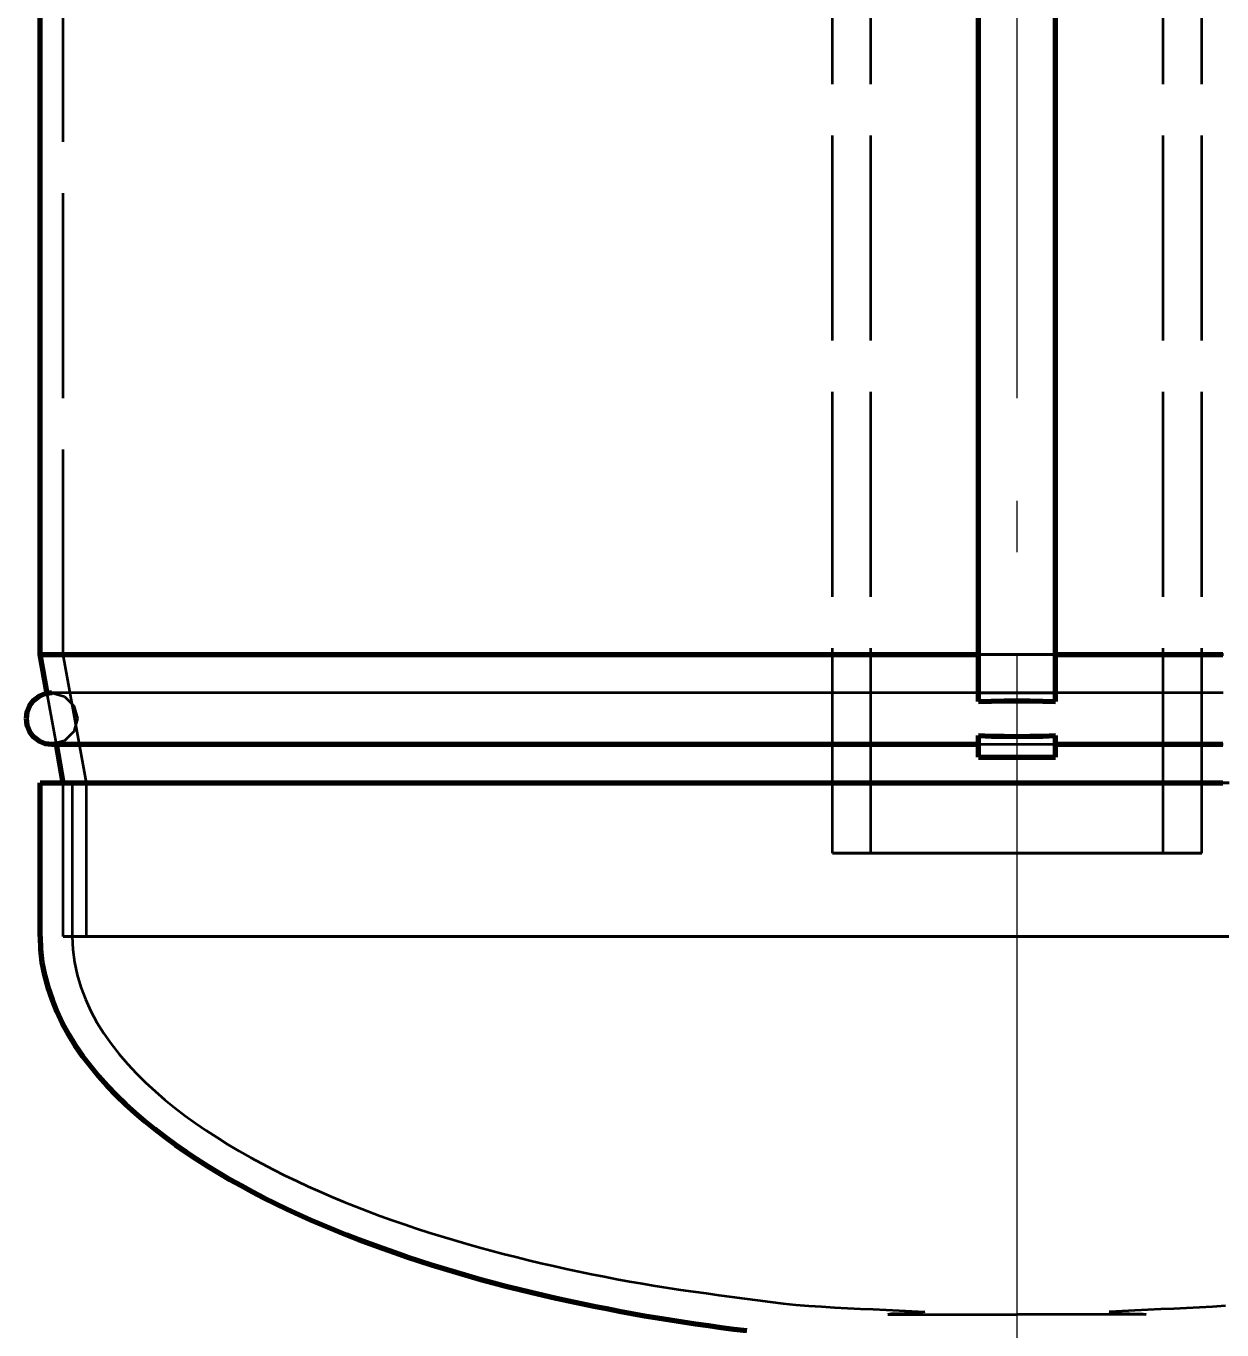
# Model space of a CAD drawing. Header units: millimetres. Extents: x 0 to 2208, y 0 to 420.
# Drawn here: x 70.14 to 93.46, y 99.3 to 124.73 of the extents above; entities that cross this region are included whole.
import ezdxf

# ---------------------------------------------------------------- set-up
doc = ezdxf.new("R2010")
doc.units = ezdxf.units.MM
doc.linetypes.add('IRAM-E-TRAZOS', pattern=[5, 4, -1])
doc.linetypes.add('IRAM-F-TRAZO-PUNTO', pattern=[20, 15, -2, 1, -2])
for name, color, linetype, lineweight in [('01-VISIBLE', 7, 'CONTINUOUS', 70), ('02-OCULTA', 4, 'IRAM-E-TRAZOS', 35), ('03-EJE', 1, 'IRAM-F-TRAZO-PUNTO', 18), ('04-COTA', 3, 'CONTINUOUS', 18)]:
    doc.layers.add(name, color=color, linetype=linetype, lineweight=lineweight)
doc.styles.add('ISO3098', font='isocpeur.ttf')
doc.dimstyles.new('FLAMA-IRAM', dxfattribs={"dimtxt": 3.5, "dimasz": 3.5, "dimexe": 2, "dimexo": 1.5, "dimgap": 1, "dimtad": 1, "dimdec": 1, "dimtxsty": 'ISO3098', "dimblk": 'IRAM_FLECHA', "dimblk1": 'IRAM_FLECHA', "dimblk2": 'IRAM_FLECHA', "dimcen": 2.5, "dimclrd": 256, "dimclre": 256, "dimclrt": 256, "dimazin": 3, "dimtfac": 1, "dimtmove": 0, "dimatfit": 3, "dimlwd": 18, "dimlwe": 18})

# ---------------------------------------------------------------- blocks, each defined once
blk = doc.blocks.new('IRAM_FLECHA')
blk.add_solid([(0, 0), (-1, 0.125), (-1, -0.125)])

msp = doc.modelspace()

# ---------------------------------------------------------------- linework, layer by layer
at = {"layer": '01-VISIBLE'}
for p, q in [((88.715, 111.554), (88.715, 232.668)), ((90.215, 111.554), (90.215, 232.668)), ((70.415, 112.473), (70.415, 150.914)), ((70.551, 111.715), (70.415, 112.473)), ((88.715, 110.473), (88.715, 110.892)), ((90.215, 110.473), (90.215, 110.892)), ((70.865, 109.973), (70.73, 110.723)), ((88.715, 110.473), (90.215, 110.473)), ((70.415, 106.973), (70.415, 109.973))]:
    msp.add_line(p, q, dxfattribs=at)
for points in [[(70.415, 112.473), (70.666, 112.473), (70.916, 112.473), (71.167, 112.473), (71.418, 112.473), (71.668, 112.473), (71.919, 112.473), (72.17, 112.473), (72.42, 112.473), (72.671, 112.473), (72.922, 112.473), (73.173, 112.473), (73.423, 112.473), (73.674, 112.473), (73.925, 112.473), (74.175, 112.473), (74.426, 112.473), (74.677, 112.473), (74.927, 112.473), (75.178, 112.473), (75.429, 112.473), (75.679, 112.473), (75.93, 112.473), (76.181, 112.473), (76.431, 112.473), (76.682, 112.473), (76.933, 112.473), (77.183, 112.473), (77.434, 112.473), (77.685, 112.473), (77.936, 112.473), (78.186, 112.473), (78.437, 112.473), (78.688, 112.473), (78.938, 112.473), (79.189, 112.473), (79.44, 112.473), (79.69, 112.473), (79.941, 112.473), (80.192, 112.473), (80.442, 112.473), (80.693, 112.473), (80.944, 112.473), (81.194, 112.473), (81.445, 112.473), (81.696, 112.473), (81.947, 112.473), (82.197, 112.473), (82.448, 112.473), (82.699, 112.473), (82.949, 112.473), (83.2, 112.473), (83.451, 112.473), (83.701, 112.473), (83.952, 112.473), (84.203, 112.473), (84.453, 112.473), (84.704, 112.473), (84.955, 112.473), (85.205, 112.473), (85.456, 112.473), (85.707, 112.473), (85.957, 112.473), (86.208, 112.473), (86.459, 112.473), (86.71, 112.473), (86.96, 112.473), (87.211, 112.473), (87.462, 112.473), (87.712, 112.473), (87.963, 112.473), (88.214, 112.473), (88.464, 112.473), (88.715, 112.473)], [(90.215, 112.473), (90.466, 112.473), (90.716, 112.473), (90.967, 112.473), (91.218, 112.473), (91.468, 112.473), (91.719, 112.473), (91.97, 112.473), (92.22, 112.473), (92.471, 112.473), (92.722, 112.473), (92.973, 112.473), (93.223, 112.473), (93.474, 112.473)], [(70.64, 111.723), (70.511, 111.706), (70.39, 111.656), (70.286, 111.576), (70.207, 111.473), (70.157, 111.352), (70.14, 111.223)], [(88.715, 111.554), (88.965, 111.563), (89.215, 111.568), (89.465, 111.57), (89.715, 111.568), (89.965, 111.563), (90.215, 111.554)], [(70.14, 111.223), (70.157, 111.094), (70.207, 110.973), (70.286, 110.869), (70.39, 110.79), (70.511, 110.74), (70.64, 110.723)], [(88.715, 110.892), (88.965, 110.883), (89.215, 110.878), (89.465, 110.876), (89.715, 110.878), (89.965, 110.883), (90.215, 110.892)], [(70.64, 110.723), (70.64, 110.723), (70.64, 110.723), (70.64, 110.723), (70.64, 110.723), (70.64, 110.723), (70.64, 110.723)], [(70.64, 110.723), (70.891, 110.723), (71.142, 110.723), (71.393, 110.723), (71.644, 110.723), (71.895, 110.723), (72.146, 110.723), (72.397, 110.723), (72.648, 110.723), (72.899, 110.723), (73.15, 110.723), (73.401, 110.723), (73.652, 110.723), (73.904, 110.723), (74.155, 110.723), (74.406, 110.723), (74.657, 110.723), (74.908, 110.723), (75.159, 110.723), (75.41, 110.723), (75.661, 110.723), (75.912, 110.723), (76.163, 110.723), (76.414, 110.723), (76.665, 110.723), (76.916, 110.723), (77.167, 110.723), (77.418, 110.723), (77.669, 110.723), (77.92, 110.723), (78.171, 110.723), (78.422, 110.723), (78.673, 110.723), (78.924, 110.723), (79.175, 110.723), (79.426, 110.723), (79.678, 110.723), (79.929, 110.723), (80.18, 110.723), (80.431, 110.723), (80.682, 110.723), (80.933, 110.723), (81.184, 110.723), (81.435, 110.723), (81.686, 110.723), (81.937, 110.723), (82.188, 110.723), (82.439, 110.723), (82.69, 110.723), (82.941, 110.723), (83.192, 110.723), (83.443, 110.723), (83.694, 110.723), (83.945, 110.723), (84.196, 110.723), (84.447, 110.723), (84.698, 110.723), (84.949, 110.723), (85.2, 110.723), (85.451, 110.723), (85.703, 110.723), (85.954, 110.723), (86.205, 110.723), (86.456, 110.723), (86.707, 110.723), (86.958, 110.723), (87.209, 110.723), (87.46, 110.723), (87.711, 110.723), (87.962, 110.723), (88.213, 110.723), (88.464, 110.723), (88.715, 110.723)], [(90.215, 110.723), (90.466, 110.723), (90.717, 110.723), (90.968, 110.723), (91.219, 110.723), (91.47, 110.723), (91.721, 110.723), (91.972, 110.723), (92.223, 110.723), (92.474, 110.723), (92.725, 110.723), (92.976, 110.723), (93.228, 110.723), (93.479, 110.723)], [(70.415, 109.973), (70.666, 109.973), (70.916, 109.973), (71.167, 109.973), (71.418, 109.973), (71.668, 109.973), (71.919, 109.973), (72.17, 109.973), (72.42, 109.973), (72.671, 109.973), (72.922, 109.973), (73.172, 109.973), (73.423, 109.973), (73.674, 109.973), (73.924, 109.973), (74.175, 109.973), (74.426, 109.973), (74.676, 109.973), (74.927, 109.973), (75.178, 109.973), (75.428, 109.973), (75.679, 109.973), (75.929, 109.973), (76.18, 109.973), (76.431, 109.973), (76.681, 109.973), (76.932, 109.973), (77.183, 109.973), (77.433, 109.973), (77.684, 109.973), (77.935, 109.973), (78.185, 109.973), (78.436, 109.973), (78.687, 109.973), (78.937, 109.973), (79.188, 109.973), (79.439, 109.973), (79.689, 109.973), (79.94, 109.973), (80.191, 109.973), (80.441, 109.973), (80.692, 109.973), (80.943, 109.973), (81.193, 109.973), (81.444, 109.973), (81.695, 109.973), (81.945, 109.973), (82.196, 109.973), (82.447, 109.973), (82.697, 109.973), (82.948, 109.973), (83.199, 109.973), (83.449, 109.973), (83.7, 109.973), (83.951, 109.973), (84.201, 109.973), (84.452, 109.973), (84.703, 109.973), (84.953, 109.973), (85.204, 109.973), (85.454, 109.973), (85.705, 109.973), (85.956, 109.973), (86.206, 109.973), (86.457, 109.973), (86.708, 109.973), (86.958, 109.973), (87.209, 109.973), (87.46, 109.973), (87.71, 109.973), (87.961, 109.973), (88.212, 109.973), (88.462, 109.973), (88.713, 109.973), (88.964, 109.973), (89.214, 109.973), (89.465, 109.973), (89.716, 109.973), (89.966, 109.973), (90.217, 109.973), (90.468, 109.973), (90.718, 109.973), (90.969, 109.973), (91.22, 109.973), (91.47, 109.973), (91.721, 109.973), (91.972, 109.973), (92.222, 109.973), (92.473, 109.973), (92.724, 109.973), (92.974, 109.973), (93.225, 109.973), (93.476, 109.973)], [(70.415, 106.973), (70.421, 106.721), (70.445, 106.471), (70.497, 106.225), (70.567, 105.983), (70.647, 105.745), (70.738, 105.51), (70.843, 105.282), (70.964, 105.061), (71.097, 104.848), (71.242, 104.642), (71.395, 104.442), (71.555, 104.248), (71.723, 104.061), (71.897, 103.879), (72.078, 103.704), (72.264, 103.535), (72.455, 103.371), (72.65, 103.213), (72.85, 103.06), (73.053, 102.911), (73.26, 102.768), (73.47, 102.629), (73.682, 102.494), (73.897, 102.363), (74.114, 102.236), (74.334, 102.113), (74.555, 101.994), (74.778, 101.878), (75.003, 101.765), (75.23, 101.656), (75.458, 101.55), (75.688, 101.447), (75.919, 101.348), (76.151, 101.251), (76.385, 101.157), (76.619, 101.065), (76.855, 100.977), (77.091, 100.891), (77.328, 100.807), (77.566, 100.726), (77.805, 100.647), (78.045, 100.57), (78.285, 100.496), (78.526, 100.423), (78.768, 100.353), (79.01, 100.285), (79.253, 100.219), (79.496, 100.155), (79.74, 100.094), (79.985, 100.034), (80.229, 99.976), (80.475, 99.92), (80.72, 99.865), (80.967, 99.813), (81.213, 99.762), (81.46, 99.714), (81.707, 99.666), (81.954, 99.621), (82.202, 99.577), (82.45, 99.535), (82.699, 99.495), (82.947, 99.456), (83.196, 99.419), (83.445, 99.383), (83.694, 99.349), (83.944, 99.316), (84.194, 99.285)]]:
    msp.add_lwpolyline(points, dxfattribs=at)
at = {"layer": '02-OCULTA'}
for p, q in [((85.865, 108.598), (85.865, 243.673)), ((86.615, 108.598), (86.615, 243.673)), ((92.315, 108.598), (92.315, 243.673)), ((93.065, 108.598), (93.065, 243.673)), ((70.865, 112.473), (70.865, 233.168)), ((88.715, 111.723), (88.715, 232.668)), ((90.215, 111.723), (90.215, 232.668)), ((71.315, 109.973), (70.865, 112.473)), ((70.73, 110.723), (70.551, 111.715)), ((88.715, 110.473), (88.715, 110.723)), ((90.215, 110.473), (90.215, 110.723)), ((88.715, 110.473), (90.215, 110.473)), ((70.865, 106.973), (70.865, 109.973)), ((71.04, 109.973), (71.04, 106.973)), ((71.315, 106.973), (71.315, 109.973))]:
    msp.add_line(p, q, dxfattribs=at)
for points in [[(93.476, 112.473), (93.225, 112.473), (92.974, 112.473), (92.724, 112.473), (92.473, 112.473), (92.222, 112.473), (91.972, 112.473), (91.721, 112.473), (91.47, 112.473), (91.22, 112.473), (90.969, 112.473), (90.718, 112.473), (90.468, 112.473), (90.217, 112.473), (89.966, 112.473), (89.716, 112.473), (89.465, 112.473), (89.214, 112.473), (88.964, 112.473), (88.713, 112.473), (88.462, 112.473), (88.212, 112.473), (87.961, 112.473), (87.71, 112.473), (87.46, 112.473), (87.209, 112.473), (86.958, 112.473), (86.708, 112.473), (86.457, 112.473), (86.206, 112.473), (85.956, 112.473), (85.705, 112.473), (85.454, 112.473), (85.204, 112.473), (84.953, 112.473), (84.703, 112.473), (84.452, 112.473), (84.201, 112.473), (83.951, 112.473), (83.7, 112.473), (83.449, 112.473), (83.199, 112.473), (82.948, 112.473), (82.697, 112.473), (82.447, 112.473), (82.196, 112.473), (81.945, 112.473), (81.695, 112.473), (81.444, 112.473), (81.193, 112.473), (80.943, 112.473), (80.692, 112.473), (80.441, 112.473), (80.191, 112.473), (79.94, 112.473), (79.689, 112.473), (79.439, 112.473), (79.188, 112.473), (78.937, 112.473), (78.687, 112.473), (78.436, 112.473), (78.185, 112.473), (77.935, 112.473), (77.684, 112.473), (77.433, 112.473), (77.183, 112.473), (76.932, 112.473), (76.681, 112.473), (76.431, 112.473), (76.18, 112.473), (75.929, 112.473), (75.679, 112.473), (75.428, 112.473), (75.178, 112.473), (74.927, 112.473), (74.676, 112.473), (74.426, 112.473), (74.175, 112.473), (73.924, 112.473), (73.674, 112.473), (73.423, 112.473), (73.172, 112.473), (72.922, 112.473), (72.671, 112.473), (72.42, 112.473), (72.17, 112.473), (71.919, 112.473), (71.668, 112.473), (71.418, 112.473), (71.167, 112.473), (70.916, 112.473), (70.666, 112.473), (70.415, 112.473)], [(93.487, 112.473), (93.235, 112.473), (92.984, 112.473), (92.733, 112.473), (92.481, 112.473), (92.23, 112.473), (91.979, 112.473), (91.727, 112.473), (91.476, 112.473), (91.224, 112.473), (90.973, 112.473), (90.722, 112.473), (90.47, 112.473), (90.219, 112.473), (89.968, 112.473), (89.716, 112.473), (89.465, 112.473), (89.214, 112.473), (88.962, 112.473), (88.711, 112.473), (88.46, 112.473), (88.208, 112.473), (87.957, 112.473), (87.706, 112.473), (87.454, 112.473), (87.203, 112.473), (86.951, 112.473), (86.7, 112.473), (86.449, 112.473), (86.197, 112.473), (85.946, 112.473), (85.695, 112.473), (85.443, 112.473), (85.192, 112.473), (84.941, 112.473), (84.689, 112.473), (84.438, 112.473), (84.187, 112.473), (83.935, 112.473), (83.684, 112.473), (83.433, 112.473), (83.181, 112.473), (82.93, 112.473), (82.679, 112.473), (82.427, 112.473), (82.176, 112.473), (81.924, 112.473), (81.673, 112.473), (81.422, 112.473), (81.17, 112.473), (80.919, 112.473), (80.668, 112.473), (80.416, 112.473), (80.165, 112.473), (79.914, 112.473), (79.662, 112.473), (79.411, 112.473), (79.16, 112.473), (78.908, 112.473), (78.657, 112.473), (78.406, 112.473), (78.154, 112.473), (77.903, 112.473), (77.651, 112.473), (77.4, 112.473), (77.149, 112.473), (76.897, 112.473), (76.646, 112.473), (76.395, 112.473), (76.143, 112.473), (75.892, 112.473), (75.641, 112.473), (75.389, 112.473), (75.138, 112.473), (74.887, 112.473), (74.635, 112.473), (74.384, 112.473), (74.133, 112.473), (73.881, 112.473), (73.63, 112.473), (73.379, 112.473), (73.127, 112.473), (72.876, 112.473), (72.624, 112.473), (72.373, 112.473), (72.122, 112.473), (71.87, 112.473), (71.619, 112.473), (71.368, 112.473), (71.116, 112.473), (70.865, 112.473)], [(70.865, 112.473), (71.116, 112.473), (71.368, 112.473), (71.619, 112.473), (71.87, 112.473), (72.122, 112.473), (72.373, 112.473), (72.624, 112.473), (72.876, 112.473), (73.127, 112.473), (73.379, 112.473), (73.63, 112.473), (73.881, 112.473), (74.133, 112.473), (74.384, 112.473), (74.635, 112.473), (74.887, 112.473), (75.138, 112.473), (75.389, 112.473), (75.641, 112.473), (75.892, 112.473), (76.143, 112.473), (76.395, 112.473), (76.646, 112.473), (76.897, 112.473), (77.149, 112.473), (77.4, 112.473), (77.651, 112.473), (77.903, 112.473), (78.154, 112.473), (78.406, 112.473), (78.657, 112.473), (78.908, 112.473), (79.16, 112.473), (79.411, 112.473), (79.662, 112.473), (79.914, 112.473), (80.165, 112.473), (80.416, 112.473), (80.668, 112.473), (80.919, 112.473), (81.17, 112.473), (81.422, 112.473), (81.673, 112.473), (81.924, 112.473), (82.176, 112.473), (82.427, 112.473), (82.679, 112.473), (82.93, 112.473), (83.181, 112.473), (83.433, 112.473), (83.684, 112.473), (83.935, 112.473), (84.187, 112.473), (84.438, 112.473), (84.689, 112.473), (84.941, 112.473), (85.192, 112.473), (85.443, 112.473), (85.695, 112.473), (85.946, 112.473), (86.197, 112.473), (86.449, 112.473), (86.7, 112.473), (86.951, 112.473), (87.203, 112.473), (87.454, 112.473), (87.706, 112.473), (87.957, 112.473), (88.208, 112.473), (88.46, 112.473), (88.711, 112.473), (88.962, 112.473), (89.214, 112.473), (89.465, 112.473), (89.716, 112.473), (89.968, 112.473), (90.219, 112.473), (90.47, 112.473), (90.722, 112.473), (90.973, 112.473), (91.224, 112.473), (91.476, 112.473), (91.727, 112.473), (91.979, 112.473), (92.23, 112.473), (92.481, 112.473), (92.733, 112.473), (92.984, 112.473), (93.235, 112.473), (93.487, 112.473)], [(88.715, 112.473), (88.965, 112.473), (89.215, 112.473), (89.465, 112.473), (89.715, 112.473), (89.965, 112.473), (90.215, 112.473)], [(93.481, 111.723), (93.23, 111.723), (92.979, 111.723), (92.728, 111.723), (92.477, 111.723), (92.226, 111.723), (91.975, 111.723), (91.724, 111.723), (91.473, 111.723), (91.222, 111.723), (90.971, 111.723), (90.72, 111.723), (90.469, 111.723), (90.218, 111.723), (89.967, 111.723), (89.716, 111.723), (89.465, 111.723), (89.214, 111.723), (88.963, 111.723), (88.712, 111.723), (88.461, 111.723), (88.21, 111.723), (87.959, 111.723), (87.708, 111.723), (87.457, 111.723), (87.206, 111.723), (86.955, 111.723), (86.704, 111.723), (86.453, 111.723), (86.202, 111.723), (85.951, 111.723), (85.7, 111.723), (85.449, 111.723), (85.198, 111.723), (84.947, 111.723), (84.696, 111.723), (84.445, 111.723), (84.194, 111.723), (83.943, 111.723), (83.692, 111.723), (83.441, 111.723), (83.19, 111.723), (82.939, 111.723), (82.688, 111.723), (82.437, 111.723), (82.186, 111.723), (81.935, 111.723), (81.684, 111.723), (81.433, 111.723), (81.182, 111.723), (80.931, 111.723), (80.68, 111.723), (80.429, 111.723), (80.178, 111.723), (79.927, 111.723), (79.676, 111.723), (79.425, 111.723), (79.174, 111.723), (78.923, 111.723), (78.672, 111.723), (78.421, 111.723), (78.17, 111.723), (77.919, 111.723), (77.668, 111.723), (77.417, 111.723), (77.166, 111.723), (76.915, 111.723), (76.664, 111.723), (76.413, 111.723), (76.162, 111.723), (75.911, 111.723), (75.66, 111.723), (75.409, 111.723), (75.158, 111.723), (74.907, 111.723), (74.656, 111.723), (74.405, 111.723), (74.154, 111.723), (73.903, 111.723), (73.652, 111.723), (73.401, 111.723), (73.15, 111.723), (72.899, 111.723), (72.648, 111.723), (72.397, 111.723), (72.146, 111.723), (71.895, 111.723), (71.644, 111.723), (71.393, 111.723), (71.142, 111.723), (70.891, 111.723), (70.64, 111.723)], [(93.481, 111.723), (93.23, 111.723), (92.979, 111.723), (92.728, 111.723), (92.477, 111.723), (92.226, 111.723), (91.975, 111.723), (91.724, 111.723), (91.473, 111.723), (91.222, 111.723), (90.971, 111.723), (90.72, 111.723), (90.469, 111.723), (90.218, 111.723), (89.967, 111.723), (89.716, 111.723), (89.465, 111.723), (89.214, 111.723), (88.963, 111.723), (88.712, 111.723), (88.461, 111.723), (88.21, 111.723), (87.959, 111.723), (87.708, 111.723), (87.457, 111.723), (87.206, 111.723), (86.955, 111.723), (86.704, 111.723), (86.453, 111.723), (86.202, 111.723), (85.951, 111.723), (85.7, 111.723), (85.449, 111.723), (85.198, 111.723), (84.947, 111.723), (84.696, 111.723), (84.445, 111.723), (84.194, 111.723), (83.943, 111.723), (83.692, 111.723), (83.441, 111.723), (83.19, 111.723), (82.939, 111.723), (82.688, 111.723), (82.437, 111.723), (82.186, 111.723), (81.935, 111.723), (81.684, 111.723), (81.433, 111.723), (81.182, 111.723), (80.931, 111.723), (80.68, 111.723), (80.429, 111.723), (80.178, 111.723), (79.927, 111.723), (79.676, 111.723), (79.425, 111.723), (79.174, 111.723), (78.923, 111.723), (78.672, 111.723), (78.421, 111.723), (78.17, 111.723), (77.919, 111.723), (77.668, 111.723), (77.417, 111.723), (77.166, 111.723), (76.915, 111.723), (76.664, 111.723), (76.413, 111.723), (76.162, 111.723), (75.911, 111.723), (75.66, 111.723), (75.409, 111.723), (75.158, 111.723), (74.907, 111.723), (74.656, 111.723), (74.405, 111.723), (74.154, 111.723), (73.903, 111.723), (73.652, 111.723), (73.401, 111.723), (73.15, 111.723), (72.899, 111.723), (72.648, 111.723), (72.397, 111.723), (72.146, 111.723), (71.895, 111.723), (71.644, 111.723), (71.393, 111.723), (71.142, 111.723), (70.891, 111.723), (70.64, 111.723)], [(70.64, 111.723), (70.89, 111.656), (71.073, 111.473), (71.14, 111.223), (71.073, 110.973), (70.89, 110.79), (70.64, 110.723)], [(88.715, 111.723), (88.965, 111.723), (89.215, 111.723), (89.465, 111.723), (89.715, 111.723), (89.965, 111.723), (90.215, 111.723)], [(88.715, 111.554), (88.715, 111.582), (88.715, 111.61), (88.715, 111.638), (88.715, 111.666), (88.715, 111.695), (88.715, 111.723)], [(90.215, 111.554), (90.215, 111.582), (90.215, 111.61), (90.215, 111.638), (90.215, 111.666), (90.215, 111.695), (90.215, 111.723)], [(88.715, 110.723), (88.715, 110.751), (88.715, 110.779), (88.715, 110.807), (88.715, 110.836), (88.715, 110.864), (88.715, 110.892)], [(90.215, 110.723), (90.215, 110.751), (90.215, 110.779), (90.215, 110.807), (90.215, 110.836), (90.215, 110.864), (90.215, 110.892)], [(70.64, 110.723), (70.891, 110.723), (71.142, 110.723), (71.393, 110.723), (71.644, 110.723), (71.895, 110.723), (72.146, 110.723), (72.397, 110.723), (72.648, 110.723), (72.899, 110.723), (73.15, 110.723), (73.401, 110.723), (73.652, 110.723), (73.903, 110.723), (74.154, 110.723), (74.405, 110.723), (74.656, 110.723), (74.907, 110.723), (75.158, 110.723), (75.409, 110.723), (75.66, 110.723), (75.911, 110.723), (76.162, 110.723), (76.413, 110.723), (76.664, 110.723), (76.915, 110.723), (77.166, 110.723), (77.417, 110.723), (77.668, 110.723), (77.919, 110.723), (78.17, 110.723), (78.421, 110.723), (78.672, 110.723), (78.923, 110.723), (79.174, 110.723), (79.425, 110.723), (79.676, 110.723), (79.927, 110.723), (80.178, 110.723), (80.429, 110.723), (80.68, 110.723), (80.931, 110.723), (81.182, 110.723), (81.433, 110.723), (81.684, 110.723), (81.935, 110.723), (82.186, 110.723), (82.437, 110.723), (82.688, 110.723), (82.939, 110.723), (83.19, 110.723), (83.441, 110.723), (83.692, 110.723), (83.943, 110.723), (84.194, 110.723), (84.445, 110.723), (84.696, 110.723), (84.947, 110.723), (85.198, 110.723), (85.449, 110.723), (85.7, 110.723), (85.951, 110.723), (86.202, 110.723), (86.453, 110.723), (86.704, 110.723), (86.955, 110.723), (87.206, 110.723), (87.457, 110.723), (87.708, 110.723), (87.959, 110.723), (88.21, 110.723), (88.461, 110.723), (88.712, 110.723), (88.963, 110.723), (89.214, 110.723), (89.465, 110.723), (89.716, 110.723), (89.967, 110.723), (90.218, 110.723), (90.469, 110.723), (90.72, 110.723), (90.971, 110.723), (91.222, 110.723), (91.473, 110.723), (91.724, 110.723), (91.975, 110.723), (92.226, 110.723), (92.477, 110.723), (92.728, 110.723), (92.979, 110.723), (93.23, 110.723), (93.481, 110.723)], [(88.715, 110.723), (88.965, 110.723), (89.215, 110.723), (89.465, 110.723), (89.715, 110.723), (89.965, 110.723), (90.215, 110.723)], [(88.715, 110.723), (88.965, 110.723), (89.215, 110.723), (89.465, 110.723), (89.715, 110.723), (89.965, 110.723), (90.215, 110.723)], [(93.476, 109.973), (93.225, 109.973), (92.974, 109.973), (92.724, 109.973), (92.473, 109.973), (92.222, 109.973), (91.972, 109.973), (91.721, 109.973), (91.47, 109.973), (91.22, 109.973), (90.969, 109.973), (90.718, 109.973), (90.468, 109.973), (90.217, 109.973), (89.966, 109.973), (89.716, 109.973), (89.465, 109.973), (89.214, 109.973), (88.964, 109.973), (88.713, 109.973), (88.462, 109.973), (88.212, 109.973), (87.961, 109.973), (87.71, 109.973), (87.46, 109.973), (87.209, 109.973), (86.958, 109.973), (86.708, 109.973), (86.457, 109.973), (86.206, 109.973), (85.956, 109.973), (85.705, 109.973), (85.454, 109.973), (85.204, 109.973), (84.953, 109.973), (84.703, 109.973), (84.452, 109.973), (84.201, 109.973), (83.951, 109.973), (83.7, 109.973), (83.449, 109.973), (83.199, 109.973), (82.948, 109.973), (82.697, 109.973), (82.447, 109.973), (82.196, 109.973), (81.945, 109.973), (81.695, 109.973), (81.444, 109.973), (81.193, 109.973), (80.943, 109.973), (80.692, 109.973), (80.441, 109.973), (80.191, 109.973), (79.94, 109.973), (79.689, 109.973), (79.439, 109.973), (79.188, 109.973), (78.937, 109.973), (78.687, 109.973), (78.436, 109.973), (78.185, 109.973), (77.935, 109.973), (77.684, 109.973), (77.433, 109.973), (77.183, 109.973), (76.932, 109.973), (76.681, 109.973), (76.431, 109.973), (76.18, 109.973), (75.929, 109.973), (75.679, 109.973), (75.428, 109.973), (75.178, 109.973), (74.927, 109.973), (74.676, 109.973), (74.426, 109.973), (74.175, 109.973), (73.924, 109.973), (73.674, 109.973), (73.423, 109.973), (73.172, 109.973), (72.922, 109.973), (72.671, 109.973), (72.42, 109.973), (72.17, 109.973), (71.919, 109.973), (71.668, 109.973), (71.418, 109.973), (71.167, 109.973), (70.916, 109.973), (70.666, 109.973), (70.415, 109.973)], [(93.487, 109.973), (93.235, 109.973), (92.984, 109.973), (92.733, 109.973), (92.481, 109.973), (92.23, 109.973), (91.979, 109.973), (91.727, 109.973), (91.476, 109.973), (91.224, 109.973), (90.973, 109.973), (90.722, 109.973), (90.47, 109.973), (90.219, 109.973), (89.968, 109.973), (89.716, 109.973), (89.465, 109.973), (89.214, 109.973), (88.962, 109.973), (88.711, 109.973), (88.46, 109.973), (88.208, 109.973), (87.957, 109.973), (87.706, 109.973), (87.454, 109.973), (87.203, 109.973), (86.951, 109.973), (86.7, 109.973), (86.449, 109.973), (86.197, 109.973), (85.946, 109.973), (85.695, 109.973), (85.443, 109.973), (85.192, 109.973), (84.941, 109.973), (84.689, 109.973), (84.438, 109.973), (84.187, 109.973), (83.935, 109.973), (83.684, 109.973), (83.433, 109.973), (83.181, 109.973), (82.93, 109.973), (82.679, 109.973), (82.427, 109.973), (82.176, 109.973), (81.924, 109.973), (81.673, 109.973), (81.422, 109.973), (81.17, 109.973), (80.919, 109.973), (80.668, 109.973), (80.416, 109.973), (80.165, 109.973), (79.914, 109.973), (79.662, 109.973), (79.411, 109.973), (79.16, 109.973), (78.908, 109.973), (78.657, 109.973), (78.406, 109.973), (78.154, 109.973), (77.903, 109.973), (77.651, 109.973), (77.4, 109.973), (77.149, 109.973), (76.897, 109.973), (76.646, 109.973), (76.395, 109.973), (76.143, 109.973), (75.892, 109.973), (75.641, 109.973), (75.389, 109.973), (75.138, 109.973), (74.887, 109.973), (74.635, 109.973), (74.384, 109.973), (74.133, 109.973), (73.881, 109.973), (73.63, 109.973), (73.379, 109.973), (73.127, 109.973), (72.876, 109.973), (72.624, 109.973), (72.373, 109.973), (72.122, 109.973), (71.87, 109.973), (71.619, 109.973), (71.368, 109.973), (71.116, 109.973), (70.865, 109.973)], [(70.865, 109.973), (71.116, 109.973), (71.368, 109.973), (71.619, 109.973), (71.87, 109.973), (72.122, 109.973), (72.373, 109.973), (72.624, 109.973), (72.876, 109.973), (73.127, 109.973), (73.379, 109.973), (73.63, 109.973), (73.881, 109.973), (74.133, 109.973), (74.384, 109.973), (74.635, 109.973), (74.887, 109.973), (75.138, 109.973), (75.389, 109.973), (75.641, 109.973), (75.892, 109.973), (76.143, 109.973), (76.395, 109.973), (76.646, 109.973), (76.897, 109.973), (77.149, 109.973), (77.4, 109.973), (77.651, 109.973), (77.903, 109.973), (78.154, 109.973), (78.406, 109.973), (78.657, 109.973), (78.908, 109.973), (79.16, 109.973), (79.411, 109.973), (79.662, 109.973), (79.914, 109.973), (80.165, 109.973), (80.416, 109.973), (80.668, 109.973), (80.919, 109.973), (81.17, 109.973), (81.422, 109.973), (81.673, 109.973), (81.924, 109.973), (82.176, 109.973), (82.427, 109.973), (82.679, 109.973), (82.93, 109.973), (83.181, 109.973), (83.433, 109.973), (83.684, 109.973), (83.935, 109.973), (84.187, 109.973), (84.438, 109.973), (84.689, 109.973), (84.941, 109.973), (85.192, 109.973), (85.443, 109.973), (85.695, 109.973), (85.946, 109.973), (86.197, 109.973), (86.449, 109.973), (86.7, 109.973), (86.951, 109.973), (87.203, 109.973), (87.454, 109.973), (87.706, 109.973), (87.957, 109.973), (88.208, 109.973), (88.46, 109.973), (88.711, 109.973), (88.962, 109.973), (89.214, 109.973), (89.465, 109.973), (89.716, 109.973), (89.968, 109.973), (90.219, 109.973), (90.47, 109.973), (90.722, 109.973), (90.973, 109.973), (91.224, 109.973), (91.476, 109.973), (91.727, 109.973), (91.979, 109.973), (92.23, 109.973), (92.481, 109.973), (92.733, 109.973), (92.984, 109.973), (93.235, 109.973), (93.487, 109.973)], [(93.601, 109.973), (93.351, 109.973), (93.1, 109.973), (92.849, 109.973), (92.599, 109.973), (92.348, 109.973), (92.097, 109.973), (91.846, 109.973), (91.596, 109.973), (91.345, 109.973), (91.094, 109.973), (90.844, 109.973), (90.593, 109.973), (90.342, 109.973), (90.092, 109.973), (89.841, 109.973), (89.59, 109.973), (89.34, 109.973), (89.089, 109.973), (88.838, 109.973), (88.588, 109.973), (88.337, 109.973), (88.086, 109.973), (87.836, 109.973), (87.585, 109.973), (87.334, 109.973), (87.084, 109.973), (86.833, 109.973), (86.582, 109.973), (86.331, 109.973), (86.081, 109.973), (85.83, 109.973), (85.579, 109.973), (85.329, 109.973), (85.078, 109.973), (84.827, 109.973), (84.577, 109.973), (84.326, 109.973), (84.075, 109.973), (83.825, 109.973), (83.574, 109.973), (83.323, 109.973), (83.073, 109.973), (82.822, 109.973), (82.571, 109.973), (82.321, 109.973), (82.07, 109.973), (81.819, 109.973), (81.569, 109.973), (81.318, 109.973), (81.067, 109.973), (80.817, 109.973), (80.566, 109.973), (80.315, 109.973), (80.064, 109.973), (79.814, 109.973), (79.563, 109.973), (79.312, 109.973), (79.062, 109.973), (78.811, 109.973), (78.56, 109.973), (78.31, 109.973), (78.059, 109.973), (77.808, 109.973), (77.558, 109.973), (77.307, 109.973), (77.056, 109.973), (76.806, 109.973), (76.555, 109.973), (76.304, 109.973), (76.054, 109.973), (75.803, 109.973), (75.552, 109.973), (75.302, 109.973), (75.051, 109.973), (74.8, 109.973), (74.55, 109.973), (74.299, 109.973), (74.048, 109.973), (73.797, 109.973), (73.547, 109.973), (73.296, 109.973), (73.045, 109.973), (72.795, 109.973), (72.544, 109.973), (72.293, 109.973), (72.043, 109.973), (71.792, 109.973), (71.541, 109.973), (71.291, 109.973), (71.04, 109.973)], [(71.04, 109.973), (71.291, 109.973), (71.541, 109.973), (71.792, 109.973), (72.043, 109.973), (72.293, 109.973), (72.544, 109.973), (72.795, 109.973), (73.045, 109.973), (73.296, 109.973), (73.547, 109.973), (73.797, 109.973), (74.048, 109.973), (74.299, 109.973), (74.55, 109.973), (74.8, 109.973), (75.051, 109.973), (75.302, 109.973), (75.552, 109.973), (75.803, 109.973), (76.054, 109.973), (76.304, 109.973), (76.555, 109.973), (76.806, 109.973), (77.056, 109.973), (77.307, 109.973), (77.558, 109.973), (77.808, 109.973), (78.059, 109.973), (78.31, 109.973), (78.56, 109.973), (78.811, 109.973), (79.062, 109.973), (79.312, 109.973), (79.563, 109.973), (79.814, 109.973), (80.064, 109.973), (80.315, 109.973), (80.566, 109.973), (80.817, 109.973), (81.067, 109.973), (81.318, 109.973), (81.569, 109.973), (81.819, 109.973), (82.07, 109.973), (82.321, 109.973), (82.571, 109.973), (82.822, 109.973), (83.073, 109.973), (83.323, 109.973), (83.574, 109.973), (83.825, 109.973), (84.075, 109.973), (84.326, 109.973), (84.577, 109.973), (84.827, 109.973), (85.078, 109.973), (85.329, 109.973), (85.579, 109.973), (85.83, 109.973), (86.081, 109.973), (86.331, 109.973), (86.582, 109.973), (86.833, 109.973), (87.084, 109.973), (87.334, 109.973), (87.585, 109.973), (87.836, 109.973), (88.086, 109.973), (88.337, 109.973), (88.588, 109.973), (88.838, 109.973), (89.089, 109.973), (89.34, 109.973), (89.59, 109.973), (89.841, 109.973), (90.092, 109.973), (90.342, 109.973), (90.593, 109.973), (90.844, 109.973), (91.094, 109.973), (91.345, 109.973), (91.596, 109.973), (91.846, 109.973), (92.097, 109.973), (92.348, 109.973), (92.599, 109.973), (92.849, 109.973), (93.1, 109.973), (93.351, 109.973), (93.601, 109.973)], [(93.596, 109.973), (93.345, 109.973), (93.095, 109.973), (92.845, 109.973), (92.594, 109.973), (92.344, 109.973), (92.094, 109.973), (91.843, 109.973), (91.593, 109.973), (91.343, 109.973), (91.092, 109.973), (90.842, 109.973), (90.592, 109.973), (90.341, 109.973), (90.091, 109.973), (89.841, 109.973), (89.59, 109.973), (89.34, 109.973), (89.089, 109.973), (88.839, 109.973), (88.589, 109.973), (88.338, 109.973), (88.088, 109.973), (87.838, 109.973), (87.587, 109.973), (87.337, 109.973), (87.087, 109.973), (86.836, 109.973), (86.586, 109.973), (86.336, 109.973), (86.085, 109.973), (85.835, 109.973), (85.585, 109.973), (85.334, 109.973), (85.084, 109.973), (84.834, 109.973), (84.583, 109.973), (84.333, 109.973), (84.083, 109.973), (83.832, 109.973), (83.582, 109.973), (83.332, 109.973), (83.081, 109.973), (82.831, 109.973), (82.581, 109.973), (82.33, 109.973), (82.08, 109.973), (81.829, 109.973), (81.579, 109.973), (81.329, 109.973), (81.078, 109.973), (80.828, 109.973), (80.578, 109.973), (80.327, 109.973), (80.077, 109.973), (79.827, 109.973), (79.576, 109.973), (79.326, 109.973), (79.076, 109.973), (78.825, 109.973), (78.575, 109.973), (78.325, 109.973), (78.074, 109.973), (77.824, 109.973), (77.574, 109.973), (77.323, 109.973), (77.073, 109.973), (76.823, 109.973), (76.572, 109.973), (76.322, 109.973), (76.072, 109.973), (75.821, 109.973), (75.571, 109.973), (75.321, 109.973), (75.07, 109.973), (74.82, 109.973), (74.569, 109.973), (74.319, 109.973), (74.069, 109.973), (73.818, 109.973), (73.568, 109.973), (73.318, 109.973), (73.067, 109.973), (72.817, 109.973), (72.567, 109.973), (72.316, 109.973), (72.066, 109.973), (71.816, 109.973), (71.565, 109.973), (71.315, 109.973)], [(71.315, 109.973), (71.565, 109.973), (71.816, 109.973), (72.066, 109.973), (72.316, 109.973), (72.567, 109.973), (72.817, 109.973), (73.067, 109.973), (73.318, 109.973), (73.568, 109.973), (73.818, 109.973), (74.069, 109.973), (74.319, 109.973), (74.569, 109.973), (74.82, 109.973), (75.07, 109.973), (75.321, 109.973), (75.571, 109.973), (75.821, 109.973), (76.072, 109.973), (76.322, 109.973), (76.572, 109.973), (76.823, 109.973), (77.073, 109.973), (77.323, 109.973), (77.574, 109.973), (77.824, 109.973), (78.074, 109.973), (78.325, 109.973), (78.575, 109.973), (78.825, 109.973), (79.076, 109.973), (79.326, 109.973), (79.576, 109.973), (79.827, 109.973), (80.077, 109.973), (80.327, 109.973), (80.578, 109.973), (80.828, 109.973), (81.078, 109.973), (81.329, 109.973), (81.579, 109.973), (81.829, 109.973), (82.08, 109.973), (82.33, 109.973), (82.581, 109.973), (82.831, 109.973), (83.081, 109.973), (83.332, 109.973), (83.582, 109.973), (83.832, 109.973), (84.083, 109.973), (84.333, 109.973), (84.583, 109.973), (84.834, 109.973), (85.084, 109.973), (85.334, 109.973), (85.585, 109.973), (85.835, 109.973), (86.085, 109.973), (86.336, 109.973), (86.586, 109.973), (86.836, 109.973), (87.087, 109.973), (87.337, 109.973), (87.587, 109.973), (87.838, 109.973), (88.088, 109.973), (88.338, 109.973), (88.589, 109.973), (88.839, 109.973), (89.089, 109.973), (89.34, 109.973), (89.59, 109.973), (89.841, 109.973), (90.091, 109.973), (90.341, 109.973), (90.592, 109.973), (90.842, 109.973), (91.092, 109.973), (91.343, 109.973), (91.593, 109.973), (91.843, 109.973), (92.094, 109.973), (92.344, 109.973), (92.594, 109.973), (92.845, 109.973), (93.095, 109.973), (93.345, 109.973), (93.596, 109.973)], [(93.065, 108.598), (92.808, 108.598), (92.551, 108.598), (92.294, 108.598), (92.036, 108.598), (91.779, 108.598), (91.522, 108.598), (91.265, 108.598), (91.008, 108.598), (90.751, 108.598), (90.494, 108.598), (90.236, 108.598), (89.979, 108.598), (89.722, 108.598), (89.465, 108.598), (89.208, 108.598), (88.951, 108.598), (88.694, 108.598), (88.436, 108.598), (88.179, 108.598), (87.922, 108.598), (87.665, 108.598), (87.408, 108.598), (87.151, 108.598), (86.894, 108.598), (86.636, 108.598), (86.379, 108.598), (86.122, 108.598), (85.865, 108.598)], [(85.865, 108.598), (86.122, 108.598), (86.379, 108.598), (86.636, 108.598), (86.894, 108.598), (87.151, 108.598), (87.408, 108.598), (87.665, 108.598), (87.922, 108.598), (88.179, 108.598), (88.436, 108.598), (88.694, 108.598), (88.951, 108.598), (89.208, 108.598), (89.465, 108.598), (89.722, 108.598), (89.979, 108.598), (90.236, 108.598), (90.494, 108.598), (90.751, 108.598), (91.008, 108.598), (91.265, 108.598), (91.522, 108.598), (91.779, 108.598), (92.036, 108.598), (92.294, 108.598), (92.551, 108.598), (92.808, 108.598), (93.065, 108.598)], [(92.315, 108.598), (92.056, 108.598), (91.797, 108.598), (91.538, 108.598), (91.279, 108.598), (91.02, 108.598), (90.76, 108.598), (90.501, 108.598), (90.242, 108.598), (89.983, 108.598), (89.724, 108.598), (89.465, 108.598), (89.206, 108.598), (88.947, 108.598), (88.688, 108.598), (88.429, 108.598), (88.17, 108.598), (87.91, 108.598), (87.651, 108.598), (87.392, 108.598), (87.133, 108.598), (86.874, 108.598), (86.615, 108.598)], [(86.615, 108.598), (86.874, 108.598), (87.133, 108.598), (87.392, 108.598), (87.651, 108.598), (87.91, 108.598), (88.17, 108.598), (88.429, 108.598), (88.688, 108.598), (88.947, 108.598), (89.206, 108.598), (89.465, 108.598), (89.724, 108.598), (89.983, 108.598), (90.242, 108.598), (90.501, 108.598), (90.76, 108.598), (91.02, 108.598), (91.279, 108.598), (91.538, 108.598), (91.797, 108.598), (92.056, 108.598), (92.315, 108.598)], [(93.487, 106.973), (93.235, 106.973), (92.984, 106.973), (92.733, 106.973), (92.481, 106.973), (92.23, 106.973), (91.979, 106.973), (91.727, 106.973), (91.476, 106.973), (91.224, 106.973), (90.973, 106.973), (90.722, 106.973), (90.47, 106.973), (90.219, 106.973), (89.968, 106.973), (89.716, 106.973), (89.465, 106.973), (89.214, 106.973), (88.962, 106.973), (88.711, 106.973), (88.46, 106.973), (88.208, 106.973), (87.957, 106.973), (87.706, 106.973), (87.454, 106.973), (87.203, 106.973), (86.951, 106.973), (86.7, 106.973), (86.449, 106.973), (86.197, 106.973), (85.946, 106.973), (85.695, 106.973), (85.443, 106.973), (85.192, 106.973), (84.941, 106.973), (84.689, 106.973), (84.438, 106.973), (84.187, 106.973), (83.935, 106.973), (83.684, 106.973), (83.433, 106.973), (83.181, 106.973), (82.93, 106.973), (82.679, 106.973), (82.427, 106.973), (82.176, 106.973), (81.924, 106.973), (81.673, 106.973), (81.422, 106.973), (81.17, 106.973), (80.919, 106.973), (80.668, 106.973), (80.416, 106.973), (80.165, 106.973), (79.914, 106.973), (79.662, 106.973), (79.411, 106.973), (79.16, 106.973), (78.908, 106.973), (78.657, 106.973), (78.406, 106.973), (78.154, 106.973), (77.903, 106.973), (77.651, 106.973), (77.4, 106.973), (77.149, 106.973), (76.897, 106.973), (76.646, 106.973), (76.395, 106.973), (76.143, 106.973), (75.892, 106.973), (75.641, 106.973), (75.389, 106.973), (75.138, 106.973), (74.887, 106.973), (74.635, 106.973), (74.384, 106.973), (74.133, 106.973), (73.881, 106.973), (73.63, 106.973), (73.379, 106.973), (73.127, 106.973), (72.876, 106.973), (72.624, 106.973), (72.373, 106.973), (72.122, 106.973), (71.87, 106.973), (71.619, 106.973), (71.368, 106.973), (71.116, 106.973), (70.865, 106.973)], [(70.865, 106.973), (71.116, 106.973), (71.368, 106.973), (71.619, 106.973), (71.87, 106.973), (72.122, 106.973), (72.373, 106.973), (72.624, 106.973), (72.876, 106.973), (73.127, 106.973), (73.379, 106.973), (73.63, 106.973), (73.881, 106.973), (74.133, 106.973), (74.384, 106.973), (74.635, 106.973), (74.887, 106.973), (75.138, 106.973), (75.389, 106.973), (75.641, 106.973), (75.892, 106.973), (76.143, 106.973), (76.395, 106.973), (76.646, 106.973), (76.897, 106.973), (77.149, 106.973), (77.4, 106.973), (77.651, 106.973), (77.903, 106.973), (78.154, 106.973), (78.406, 106.973), (78.657, 106.973), (78.908, 106.973), (79.16, 106.973), (79.411, 106.973), (79.662, 106.973), (79.914, 106.973), (80.165, 106.973), (80.416, 106.973), (80.668, 106.973), (80.919, 106.973), (81.17, 106.973), (81.422, 106.973), (81.673, 106.973), (81.924, 106.973), (82.176, 106.973), (82.427, 106.973), (82.679, 106.973), (82.93, 106.973), (83.181, 106.973), (83.433, 106.973), (83.684, 106.973), (83.935, 106.973), (84.187, 106.973), (84.438, 106.973), (84.689, 106.973), (84.941, 106.973), (85.192, 106.973), (85.443, 106.973), (85.695, 106.973), (85.946, 106.973), (86.197, 106.973), (86.449, 106.973), (86.7, 106.973), (86.951, 106.973), (87.203, 106.973), (87.454, 106.973), (87.706, 106.973), (87.957, 106.973), (88.208, 106.973), (88.46, 106.973), (88.711, 106.973), (88.962, 106.973), (89.214, 106.973), (89.465, 106.973), (89.716, 106.973), (89.968, 106.973), (90.219, 106.973), (90.47, 106.973), (90.722, 106.973), (90.973, 106.973), (91.224, 106.973), (91.476, 106.973), (91.727, 106.973), (91.979, 106.973), (92.23, 106.973), (92.481, 106.973), (92.733, 106.973), (92.984, 106.973), (93.235, 106.973), (93.487, 106.973)], [(71.04, 106.973), (71.05, 106.721), (71.082, 106.471), (71.135, 106.225), (71.207, 105.983), (71.296, 105.748), (71.402, 105.519), (71.522, 105.297), (71.655, 105.083), (71.799, 104.877), (71.954, 104.679), (72.118, 104.487), (72.29, 104.303), (72.469, 104.125), (72.654, 103.954), (72.845, 103.79), (73.04, 103.631), (73.241, 103.478), (73.445, 103.33), (73.652, 103.187), (73.864, 103.05), (74.077, 102.917), (74.294, 102.788), (74.513, 102.663), (74.735, 102.543), (74.958, 102.426), (75.183, 102.313), (75.41, 102.204), (75.639, 102.098), (75.869, 101.996), (76.101, 101.896), (76.334, 101.8), (76.568, 101.706), (76.803, 101.615), (77.039, 101.527), (77.276, 101.442), (77.514, 101.36), (77.753, 101.279), (77.993, 101.202), (78.233, 101.127), (78.474, 101.054), (78.716, 100.983), (78.959, 100.915), (79.202, 100.848), (79.446, 100.784), (79.69, 100.722), (79.935, 100.661), (80.18, 100.603), (80.425, 100.547), (80.671, 100.492), (80.918, 100.439), (81.165, 100.388), (81.412, 100.338), (81.659, 100.291), (81.907, 100.245), (82.155, 100.202), (82.404, 100.161), (82.653, 100.122), (82.902, 100.084), (83.151, 100.048), (83.401, 100.013), (83.651, 99.979), (83.9, 99.945), (84.15, 99.911), (84.4, 99.877), (84.65, 99.845), (84.9, 99.816), (85.151, 99.791), (85.402, 99.77), (85.653, 99.753), (85.905, 99.738), (86.157, 99.725), (86.408, 99.713), (86.66, 99.702), (86.912, 99.691), (87.164, 99.68), (87.415, 99.668), (87.667, 99.652), (87.522, 99.627), (87.27, 99.62), (87.018, 99.613), (86.944, 99.603), (87.196, 99.601), (87.451, 99.6), (87.7, 99.599), (87.949, 99.599), (88.209, 99.598), (88.452, 99.598), (88.713, 99.598), (88.956, 99.598), (89.211, 99.598), (89.465, 99.598)], [(93.596, 106.973), (93.345, 106.973), (93.095, 106.973), (92.845, 106.973), (92.594, 106.973), (92.344, 106.973), (92.094, 106.973), (91.843, 106.973), (91.593, 106.973), (91.343, 106.973), (91.092, 106.973), (90.842, 106.973), (90.592, 106.973), (90.341, 106.973), (90.091, 106.973), (89.841, 106.973), (89.59, 106.973), (89.34, 106.973), (89.089, 106.973), (88.839, 106.973), (88.589, 106.973), (88.338, 106.973), (88.088, 106.973), (87.838, 106.973), (87.587, 106.973), (87.337, 106.973), (87.087, 106.973), (86.836, 106.973), (86.586, 106.973), (86.336, 106.973), (86.085, 106.973), (85.835, 106.973), (85.585, 106.973), (85.334, 106.973), (85.084, 106.973), (84.834, 106.973), (84.583, 106.973), (84.333, 106.973), (84.083, 106.973), (83.832, 106.973), (83.582, 106.973), (83.332, 106.973), (83.081, 106.973), (82.831, 106.973), (82.581, 106.973), (82.33, 106.973), (82.08, 106.973), (81.829, 106.973), (81.579, 106.973), (81.329, 106.973), (81.078, 106.973), (80.828, 106.973), (80.578, 106.973), (80.327, 106.973), (80.077, 106.973), (79.827, 106.973), (79.576, 106.973), (79.326, 106.973), (79.076, 106.973), (78.825, 106.973), (78.575, 106.973), (78.325, 106.973), (78.074, 106.973), (77.824, 106.973), (77.574, 106.973), (77.323, 106.973), (77.073, 106.973), (76.823, 106.973), (76.572, 106.973), (76.322, 106.973), (76.072, 106.973), (75.821, 106.973), (75.571, 106.973), (75.321, 106.973), (75.07, 106.973), (74.82, 106.973), (74.569, 106.973), (74.319, 106.973), (74.069, 106.973), (73.818, 106.973), (73.568, 106.973), (73.318, 106.973), (73.067, 106.973), (72.817, 106.973), (72.567, 106.973), (72.316, 106.973), (72.066, 106.973), (71.816, 106.973), (71.565, 106.973), (71.315, 106.973)], [(71.315, 106.973), (71.565, 106.973), (71.816, 106.973), (72.066, 106.973), (72.316, 106.973), (72.567, 106.973), (72.817, 106.973), (73.067, 106.973), (73.318, 106.973), (73.568, 106.973), (73.818, 106.973), (74.069, 106.973), (74.319, 106.973), (74.569, 106.973), (74.82, 106.973), (75.07, 106.973), (75.321, 106.973), (75.571, 106.973), (75.821, 106.973), (76.072, 106.973), (76.322, 106.973), (76.572, 106.973), (76.823, 106.973), (77.073, 106.973), (77.323, 106.973), (77.574, 106.973), (77.824, 106.973), (78.074, 106.973), (78.325, 106.973), (78.575, 106.973), (78.825, 106.973), (79.076, 106.973), (79.326, 106.973), (79.576, 106.973), (79.827, 106.973), (80.077, 106.973), (80.327, 106.973), (80.578, 106.973), (80.828, 106.973), (81.078, 106.973), (81.329, 106.973), (81.579, 106.973), (81.829, 106.973), (82.08, 106.973), (82.33, 106.973), (82.581, 106.973), (82.831, 106.973), (83.081, 106.973), (83.332, 106.973), (83.582, 106.973), (83.832, 106.973), (84.083, 106.973), (84.333, 106.973), (84.583, 106.973), (84.834, 106.973), (85.084, 106.973), (85.334, 106.973), (85.585, 106.973), (85.835, 106.973), (86.085, 106.973), (86.336, 106.973), (86.586, 106.973), (86.836, 106.973), (87.087, 106.973), (87.337, 106.973), (87.587, 106.973), (87.838, 106.973), (88.088, 106.973), (88.338, 106.973), (88.589, 106.973), (88.839, 106.973), (89.089, 106.973), (89.34, 106.973), (89.59, 106.973), (89.841, 106.973), (90.091, 106.973), (90.341, 106.973), (90.592, 106.973), (90.842, 106.973), (91.092, 106.973), (91.343, 106.973), (91.593, 106.973), (91.843, 106.973), (92.094, 106.973), (92.344, 106.973), (92.594, 106.973), (92.845, 106.973), (93.095, 106.973), (93.345, 106.973), (93.596, 106.973)], [(93.525, 99.77), (93.274, 99.752), (93.022, 99.738), (92.77, 99.725), (92.518, 99.713), (92.267, 99.702), (92.015, 99.691), (91.763, 99.68), (91.511, 99.668), (91.26, 99.651), (91.412, 99.627), (91.664, 99.62), (91.915, 99.613), (91.982, 99.603), (91.728, 99.601), (91.478, 99.6), (91.229, 99.599), (90.973, 99.599), (90.723, 99.598), (90.475, 99.598), (90.22, 99.598), (89.96, 99.598), (89.712, 99.598), (89.465, 99.598)]]:
    msp.add_lwpolyline(points, dxfattribs=at)
at = {"layer": '03-EJE'}
msp.add_line((89.465, 97.473), (89.465, 262.968), dxfattribs=at)

# ---------------------------------------------------------------- dimensions: what is measured, and where the dimension line sits
at = {"layer": '04-COTA'}
msp.add_linear_dim(base=(59.14, 98.973), p1=(70.415, 98.973), p2=(86.465, 247.973), angle=90, dimstyle='FLAMA-IRAM', override={"dimlfac": 2}, dxfattribs=at).render()

doc.saveas('drawing.dxf')
